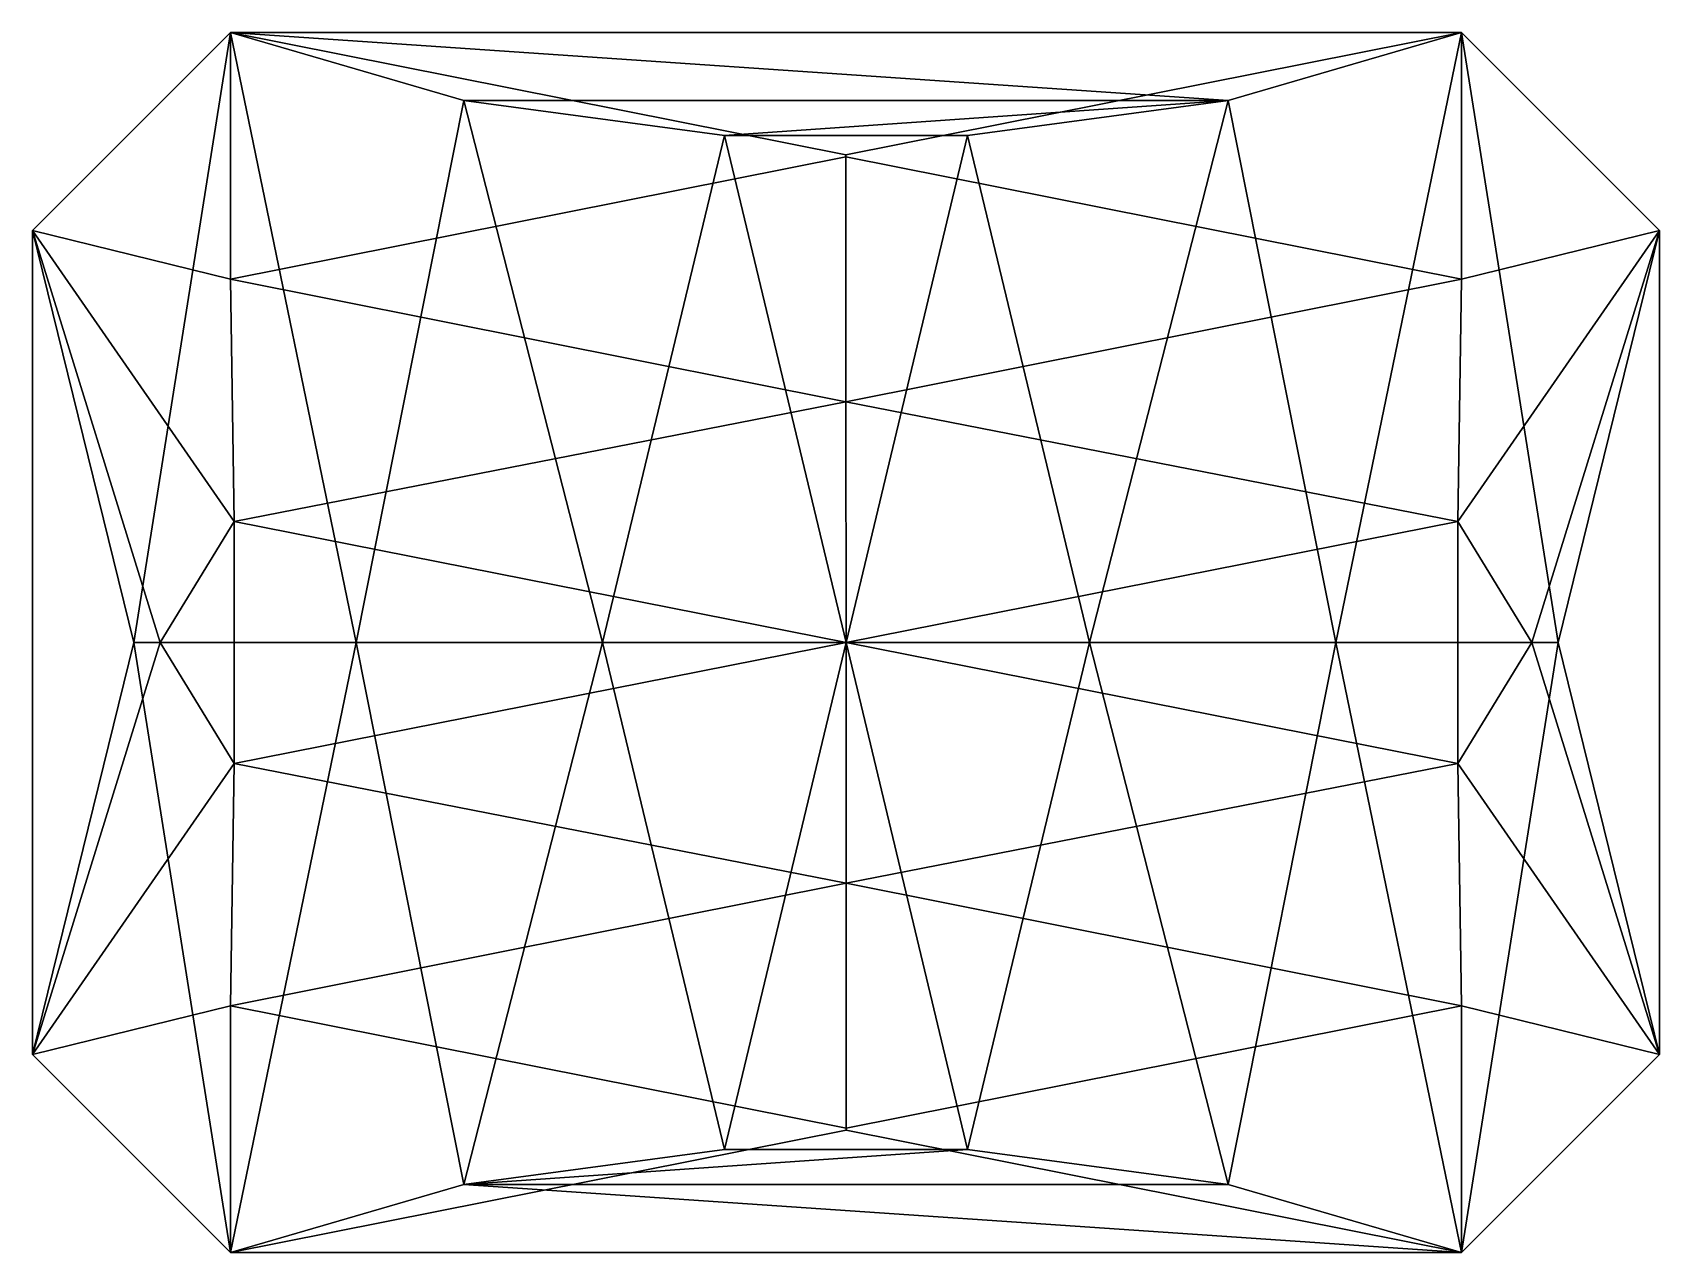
# Model space of a CAD drawing. Extents: x -1.71 to 0.2, y -0.71 to 0.71.
import ezdxf

# ---------------------------------------------------------------- set-up
doc = ezdxf.new("R2010")
doc.units = 0
doc.layers.add('Cylinder3', color=15, linetype='CONTINUOUS')

msp = doc.modelspace()

# ---------------------------------------------------------------- linework, layer by layer
at = {"layer": 'Cylinder3', "color": 0}
for points in [[(-1.475446, 0.714367, 0.438657), (-1.707389, 0.482434, 0.438665), (-1.58881, 0, -0.119203)], [(-1.707389, 0.482434, 0.438665), (-1.475446, 0.714367, 0.438657), (-1.475446, 0.714367, 0.473733), (-1.707389, 0.482434, 0.473729)], [(-1.707389, 0.482434, 0.473729), (-1.475446, 0.714367, 0.473733), (-1.475375, 0.425344, 0.67497)], [(-1.475446, 0.714367, 0.438657), (-1.58881, 0, -0.119203), (-1.328285, 0, -0.296959)], [(-0.034056, 0.714369, 0.43866), (-1.475446, 0.714367, 0.438657), (-0.307222, 0.634934, 0.220416)], [(-1.475446, 0.714367, 0.438657), (-0.034056, 0.714369, 0.43866), (-0.034056, 0.714369, 0.473732), (-1.475446, 0.714367, 0.473733)], [(-1.475446, 0.714367, 0.473733), (-0.034056, 0.714369, 0.473732), (-0.754754, 0.571161, 0.673246)], [(-1.328285, 0, -0.296959), (-1.202285, 0.634934, 0.220417), (-1.475446, 0.714367, 0.438657)], [(-1.475446, 0.714367, 0.438657), (-1.202285, 0.634934, 0.220417), (-0.307222, 0.634934, 0.220416)], [(-0.754754, 0.571161, 0.673246), (-0.754754, 0.56869, 0.674967), (-1.475375, 0.425344, 0.67497), (-1.475446, 0.714367, 0.473733)], [(-0.034056, 0.714369, 0.473732), (-0.03413, 0.425345, 0.674969), (-0.754754, 0.56869, 0.674967), (-0.754754, 0.571161, 0.673246)], [(-0.034056, 0.714369, 0.43866), (-0.307222, 0.634934, 0.220416), (-0.181224, 0, -0.29696)], [(0.079306, 0, -0.119201), (-0.034056, 0.714369, 0.43866), (-0.181224, 0, -0.29696)], [(0.197883, 0.482434, 0.473729), (-0.03413, 0.425345, 0.674969), (-0.034056, 0.714369, 0.473732)], [(0.197883, 0.482434, 0.438664), (-0.034056, 0.714369, 0.43866), (0.079306, 0, -0.119201)], [(-0.034056, 0.714369, 0.43866), (0.197883, 0.482434, 0.438664), (0.197883, 0.482434, 0.473729), (-0.034056, 0.714369, 0.473732)], [(-1.040092, 0, -0.402942), (-1.202285, 0.634934, 0.220417), (-1.328285, 0, -0.296959)], [(-1.202285, 0.634934, 0.220417), (-1.040092, 0, -0.402942), (-0.896969, 0.593825, 0.10747)], [(-1.202285, 0.634934, 0.220417), (-0.896969, 0.593825, 0.10747), (-0.307222, 0.634934, 0.220416)], [(-0.307222, 0.634934, 0.220416), (-0.896969, 0.593825, 0.10747), (-0.612536, 0.593825, 0.10747)], [(-0.469414, 0, -0.402942), (-0.307222, 0.634934, 0.220416), (-0.612536, 0.593825, 0.10747)], [(-0.469414, 0, -0.402942), (-0.181224, 0, -0.29696), (-0.307222, 0.634934, 0.220416)], [(-1.040092, 0, -0.402942), (-0.754753, 0, -0.436289), (-0.896969, 0.593825, 0.10747)], [(-0.754753, 0, -0.436289), (-0.612536, 0.593825, 0.10747), (-0.896969, 0.593825, 0.10747)], [(-0.612536, 0.593825, 0.10747), (-0.754753, 0, -0.436289), (-0.469414, 0, -0.402942)], [(-0.754754, 0.56869, 0.674967), (-0.754754, 0.282054, 0.828816), (-1.475375, 0.425344, 0.67497)], [(-0.754754, 0.56869, 0.674967), (-0.03413, 0.425345, 0.674969), (-0.754754, 0.282054, 0.828816)], [(-1.707389, 0.482434, 0.438665), (-1.707389, -0.482435, 0.438664), (-1.58881, 0, -0.119203)], [(-1.707389, -0.482435, 0.438664), (-1.707389, 0.482434, 0.438665), (-1.707389, 0.482434, 0.473729), (-1.707389, -0.482435, 0.473729)], [(-1.707389, -0.482435, 0.473729), (-1.707389, 0.482434, 0.473729), (-1.557873, -0.000001, 0.688056)], [(-1.707389, 0.482434, 0.473729), (-1.475375, 0.425344, 0.67497), (-1.471316, 0.14172, 0.753042)], [(-1.557873, -0.000001, 0.688056), (-1.707389, 0.482434, 0.473729), (-1.471316, 0.14172, 0.753042)], [(-0.03819, 0.141722, 0.753042), (0.197883, 0.482434, 0.473729), (0.048369, 0, 0.688053)], [(-0.03413, 0.425345, 0.674969), (0.197883, 0.482434, 0.473729), (-0.03819, 0.141722, 0.753042)], [(0.197883, 0.482434, 0.473729), (0.197883, -0.482434, 0.47373), (0.048369, 0, 0.688053)], [(0.197883, -0.482434, 0.438665), (0.197883, 0.482434, 0.438664), (0.079306, 0, -0.119201)], [(0.197883, 0.482434, 0.438664), (0.197883, -0.482434, 0.438665), (0.197883, -0.482434, 0.47373), (0.197883, 0.482434, 0.473729)], [(-1.475375, 0.425344, 0.67497), (-0.754754, 0.282054, 0.828816), (-1.471316, 0.14172, 0.753042)], [(-0.754754, 0.282054, 0.828816), (-0.03413, 0.425345, 0.674969), (-0.03819, 0.141722, 0.753042)], [(-1.471316, 0.14172, 0.753042), (-0.754754, 0.282054, 0.828816), (-0.754753, 0, 0.880478)], [(-0.754753, 0, 0.880478), (-0.754754, 0.282054, 0.828816), (-0.03819, 0.141722, 0.753042)], [(-1.471316, -0.14172, 0.753042), (-1.557873, -0.000001, 0.688056), (-1.471316, 0.14172, 0.753042)], [(-0.754753, 0, 0.880478), (-1.471316, -0.14172, 0.753042), (-1.471316, 0.14172, 0.753042)], [(-0.038191, -0.141721, 0.753042), (-0.754753, 0, 0.880478), (-0.03819, 0.141722, 0.753042)], [(0.048369, 0, 0.688053), (-0.038191, -0.141721, 0.753042), (-0.03819, 0.141722, 0.753042)], [(-1.707389, -0.482435, 0.438664), (-1.475453, -0.71437, 0.438664), (-1.58881, 0, -0.119203)], [(-1.58881, 0, -0.119203), (-1.475453, -0.71437, 0.438664), (-1.328285, 0, -0.296959)], [(-1.475453, -0.71437, 0.438664), (-1.202283, -0.634935, 0.220416), (-1.328285, 0, -0.296959)], [(-0.754753, 0, 0.880478), (-0.754753, -0.282054, 0.828817), (-1.471316, -0.14172, 0.753042)], [(-1.040092, 0, -0.402942), (-1.328285, 0, -0.296959), (-1.202283, -0.634935, 0.220416)], [(-1.040092, 0, -0.402942), (-1.202283, -0.634935, 0.220416), (-0.89697, -0.593826, 0.107471)], [(-0.89697, -0.593826, 0.107471), (-0.754753, 0, -0.436289), (-1.040092, 0, -0.402942)], [(-0.754753, 0, -0.436289), (-0.89697, -0.593826, 0.107471), (-0.612536, -0.593826, 0.107471)], [(-0.469414, 0, -0.402942), (-0.754753, 0, -0.436289), (-0.612536, -0.593826, 0.107471)], [(-0.038191, -0.141721, 0.753042), (-0.754753, -0.282054, 0.828817), (-0.754753, 0, 0.880478)], [(-0.30722, -0.634935, 0.220417), (-0.469414, 0, -0.402942), (-0.612536, -0.593826, 0.107471)], [(-0.469414, 0, -0.402942), (-0.30722, -0.634935, 0.220417), (-0.181224, 0, -0.29696)], [(-0.181224, 0, -0.29696), (-0.30722, -0.634935, 0.220417), (-0.034062, -0.714367, 0.438655)], [(-0.034062, -0.714367, 0.438655), (0.079306, 0, -0.119201), (-0.181224, 0, -0.29696)], [(0.048369, 0, 0.688053), (0.197883, -0.482434, 0.47373), (-0.038191, -0.141721, 0.753042)], [(-0.034062, -0.714367, 0.438655), (0.197883, -0.482434, 0.438665), (0.079306, 0, -0.119201)], [(-1.471316, -0.14172, 0.753042), (-1.707389, -0.482435, 0.473729), (-1.557873, -0.000001, 0.688056)], [(-1.475376, -0.425346, 0.674968), (-1.707389, -0.482435, 0.473729), (-1.471316, -0.14172, 0.753042)], [(-0.754753, -0.282054, 0.828817), (-1.475376, -0.425346, 0.674968), (-1.471316, -0.14172, 0.753042)], [(-0.034132, -0.425343, 0.674971), (-0.754753, -0.282054, 0.828817), (-0.038191, -0.141721, 0.753042)], [(0.197883, -0.482434, 0.47373), (-0.034132, -0.425343, 0.674971), (-0.038191, -0.141721, 0.753042)], [(-0.754752, -0.568687, 0.674969), (-1.475376, -0.425346, 0.674968), (-0.754753, -0.282054, 0.828817)], [(-0.754752, -0.568687, 0.674969), (-0.754753, -0.282054, 0.828817), (-0.034132, -0.425343, 0.674971)], [(-1.707389, -0.482435, 0.473729), (-1.475376, -0.425346, 0.674968), (-1.475453, -0.71437, 0.473729)], [(-1.475453, -0.71437, 0.473729), (-1.475376, -0.425346, 0.674968), (-0.754752, -0.568687, 0.674969), (-0.754752, -0.571161, 0.673246)], [(-0.754752, -0.571161, 0.673246), (-0.754752, -0.568687, 0.674969), (-0.034132, -0.425343, 0.674971), (-0.034062, -0.714367, 0.473734)], [(0.197883, -0.482434, 0.47373), (-0.034062, -0.714367, 0.473734), (-0.034132, -0.425343, 0.674971)], [(-1.475453, -0.71437, 0.438664), (-1.707389, -0.482435, 0.438664), (-1.707389, -0.482435, 0.473729), (-1.475453, -0.71437, 0.473729)], [(0.197883, -0.482434, 0.438665), (-0.034062, -0.714367, 0.438655), (-0.034062, -0.714367, 0.473734), (0.197883, -0.482434, 0.47373)], [(-1.475453, -0.71437, 0.473729), (-0.754752, -0.571161, 0.673246), (-0.034062, -0.714367, 0.473734)], [(-1.202283, -0.634935, 0.220416), (-0.612536, -0.593826, 0.107471), (-0.89697, -0.593826, 0.107471)], [(-0.30722, -0.634935, 0.220417), (-0.612536, -0.593826, 0.107471), (-1.202283, -0.634935, 0.220416)], [(-1.475453, -0.71437, 0.438664), (-0.034062, -0.714367, 0.438655), (-1.202283, -0.634935, 0.220416)], [(-0.034062, -0.714367, 0.438655), (-0.30722, -0.634935, 0.220417), (-1.202283, -0.634935, 0.220416)], [(-0.034062, -0.714367, 0.438655), (-1.475453, -0.71437, 0.438664), (-1.475453, -0.71437, 0.473729), (-0.034062, -0.714367, 0.473734)]]:
    msp.add_3dface(points, dxfattribs=at)

doc.saveas('drawing.dxf')
